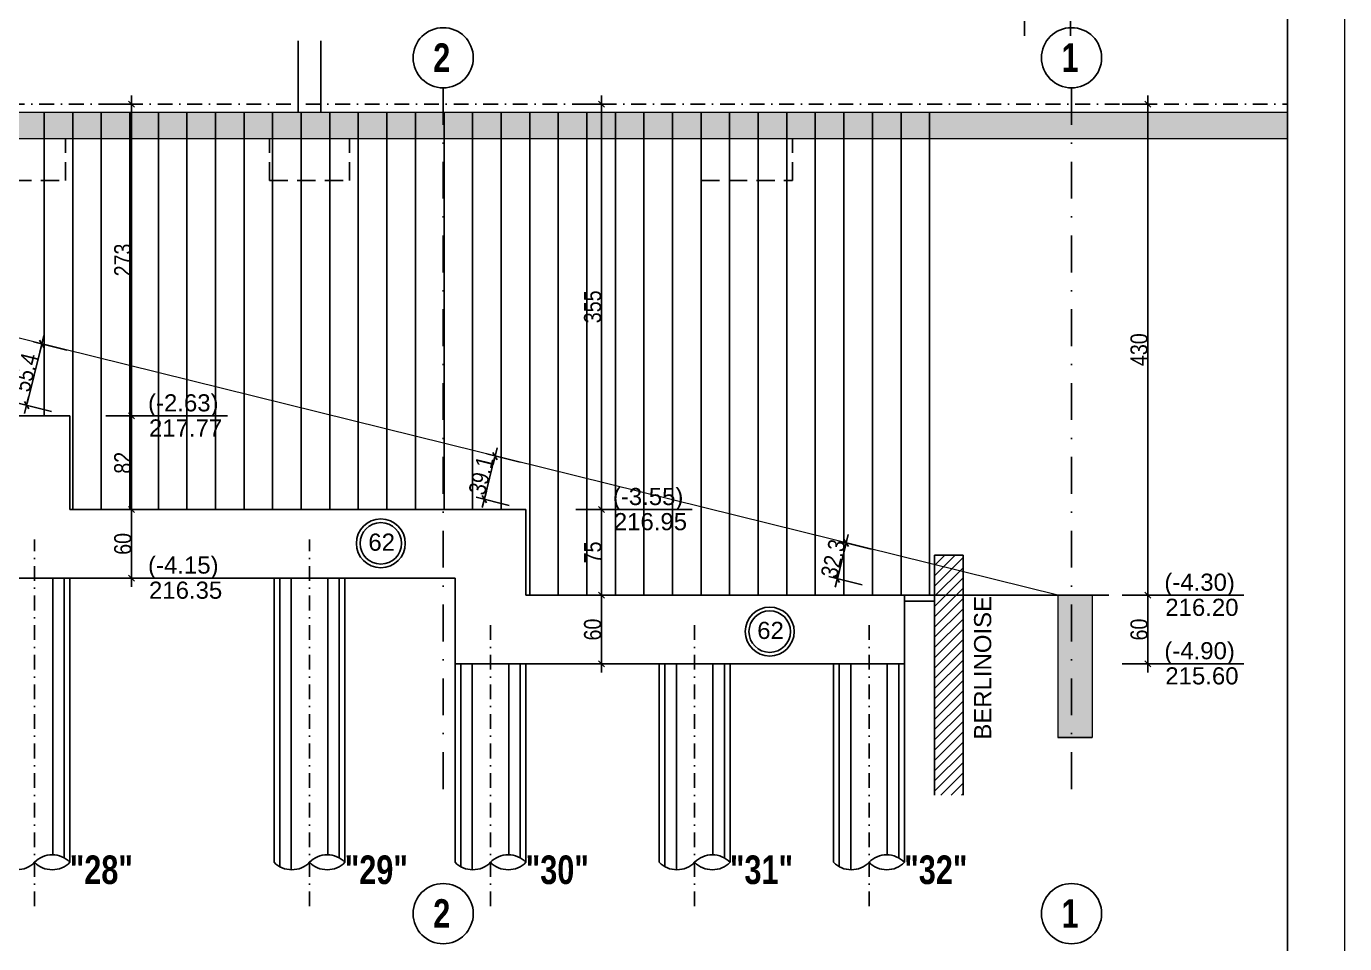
# Model space of a CAD drawing. Header units: centimetres. Extents: x 0 to 26456, y -12469 to -8269.
# Drawn here: x 25302 to 26456, y -10049 to -9246 of the extents above; entities that cross this region are included whole.
import ezdxf
from ezdxf.enums import TextEntityAlignment as Align

# ---------------------------------------------------------------- set-up
doc = ezdxf.new("R2010")
doc.units = ezdxf.units.CM
doc.header["$LTSCALE"] = 25.4
doc.header["$PDMODE"] = 1
doc.header["$PDSIZE"] = -2
doc.linetypes.add('CACHEX2', pattern=[19.05, 12.7, -6.35])
doc.linetypes.add('TIRETPTX2', pattern=[50.8, 25.4, -12.7, 0, -12.7])
for name, color, linetype in [('01_cote_gen', 4, 'Continuous'), ('01_linteaux', 2, 'Continuous'), ('01_poch_murs', 253, 'Continuous'), ('01_resv', 32, 'Continuous'), ('01_texte', 230, 'Continuous'), ('AA_COTES', 2, 'Continuous')]:
    doc.layers.add(name, color=color, linetype=linetype)
doc.layers.add('01_murs_coup', color=5, linetype='Continuous', lineweight=60)
doc.styles.add('impact', font='impact.ttf')
doc.styles.add('MATTE_TXT', font='arial.ttf')
doc.styles.add('STYLE2', font='ARIALN.TTF')
doc.dimstyles.new('JB50', dxfattribs={"dimscale": 0.1, "dimtxt": 150, "dimasz": 15, "dimexe": 0.1, "dimexo": 0.1, "dimgap": 0.09, "dimtad": 1, "dimdec": 1, "dimdsep": 46, "dimtxsty": 'STYLE2', "dimblk1": 'BOND_G', "dimblk2": 'BOND_D', "dimsah": 1, "dimcen": 1.5, "dimdle": 0.01, "dimse1": 1, "dimse2": 1, "dimclrd": 4, "dimclre": 2, "dimclrt": 6, "dimazin": 2, "dimtfac": 2.333333, "dimtdec": 1, "dimtix": 1, "dimtmove": 2, "dimatfit": 3, "dimldrblk": 'BOND_G', "dimfxl": 1, "dimtolj": 1, "dimtzin": 0, "dimarcsym": 0})

# ---------------------------------------------------------------- blocks, each defined once
blk = doc.blocks.new('BOND_G')
at = {"layer": 'AA_COTES', "color": 0}
for p, q in [((0, -5), (0, 15)), ((5, 0), (-5, 0)), ((1.77, 1.77), (-1.77, -1.77))]:
    blk.add_line(p, q, dxfattribs=at)
blk = doc.blocks.new('BOND_D')
at = {"layer": 'AA_COTES', "color": 0}
for p, q in [((5, 0), (-5, 0)), ((-1.77, -1.77), (1.77, 1.77)), ((0, 5), (0, -15))]:
    blk.add_line(p, q, dxfattribs=at)
blk = doc.blocks.new('*D146')
at = {"layer": '01_cote_gen', "color": 4, "lineweight": -2, "ltscale": 3, "transparency": 16777216}
blk.add_line((25805.5, -9670.9), (25805.5, -9742.9), dxfattribs=at)
at = {"layer": 'Defpoints', "color": 0, "ltscale": 3, "transparency": 16777216}
for p in [(25739.4, -9669.4), (25799.6, -9744.4), (25805.5, -9744.4)]:
    blk.add_point(p, dxfattribs=at)
at = {"layer": '01_cote_gen', "color": 4, "lineweight": -2, "ltscale": 3, "transparency": 16777216, "xscale": 1.5, "yscale": 1.5, "zscale": 1.5}
for name, p, rotation in [('BOND_G', (25805.5, -9669.4), 90), ('BOND_D', (25805.5, -9744.4), 270)]:
    blk.add_blockref(name, p, dxfattribs=dict(at, rotation=rotation))
at = {"layer": '01_cote_gen', "color": 6, "ltscale": 3, "transparency": 16777216, "insert": (25797.9, -9706.9), "char_height": 15, "attachment_point": 5, "rotation": 90, "style": 'STYLE2'}
blk.add_mtext('\\A1;75', dxfattribs=at)
blk = doc.blocks.new('*D147')
at = {"layer": '01_cote_gen', "color": 4, "lineweight": -2, "ltscale": 3, "transparency": 16777216}
blk.add_line((26283.8, -9315.9), (26283.8, -9742.9), dxfattribs=at)
at = {"layer": 'Defpoints', "color": 0, "ltscale": 3, "transparency": 16777216}
for p in [(26133.1, -9314.4), (26070.7, -9744.4), (26283.8, -9744.4)]:
    blk.add_point(p, dxfattribs=at)
at = {"layer": '01_cote_gen', "color": 4, "lineweight": -2, "ltscale": 3, "transparency": 16777216, "xscale": 1.5, "yscale": 1.5, "zscale": 1.5}
for name, p, rotation in [('BOND_G', (26283.8, -9314.4), 90), ('BOND_D', (26283.8, -9744.4), 270)]:
    blk.add_blockref(name, p, dxfattribs=dict(at, rotation=rotation))
at = {"layer": '01_cote_gen', "color": 6, "ltscale": 3, "transparency": 16777216, "insert": (26276.1, -9529.4), "char_height": 15, "attachment_point": 5, "rotation": 90, "style": 'STYLE2'}
blk.add_mtext('\\A1;430', dxfattribs=at)
blk = doc.blocks.new('*D148')
at = {"layer": '01_cote_gen', "color": 4, "lineweight": -2, "ltscale": 3, "transparency": 16777216}
blk.add_line((26283.8, -9745.9), (26283.8, -9802.9), dxfattribs=at)
at = {"layer": 'Defpoints', "color": 0, "ltscale": 3, "transparency": 16777216}
for p in [(26261.3, -9744.4), (26070.7, -9804.4), (26283.8, -9804.4)]:
    blk.add_point(p, dxfattribs=at)
at = {"layer": '01_cote_gen', "color": 4, "lineweight": -2, "ltscale": 3, "transparency": 16777216, "xscale": 1.5, "yscale": 1.5, "zscale": 1.5}
for name, p, rotation in [('BOND_G', (26283.8, -9744.4), 90), ('BOND_D', (26283.8, -9804.4), 270)]:
    blk.add_blockref(name, p, dxfattribs=dict(at, rotation=rotation))
at = {"layer": '01_cote_gen', "color": 6, "ltscale": 3, "transparency": 16777216, "insert": (26276.1, -9774.4), "char_height": 15, "attachment_point": 5, "rotation": 90, "style": 'STYLE2'}
blk.add_mtext('\\A1;60', dxfattribs=at)
blk = doc.blocks.new('*D149')
at = {"layer": '01_cote_gen', "color": 4, "lineweight": -2, "ltscale": 3, "transparency": 16777216}
blk.add_line((25805.5, -9315.9), (25805.5, -9667.9), dxfattribs=at)
at = {"layer": 'Defpoints', "color": 0, "ltscale": 3, "transparency": 16777216}
for p in [(25735, -9314.4), (25746.2, -9669.4), (25805.5, -9669.4)]:
    blk.add_point(p, dxfattribs=at)
at = {"layer": '01_cote_gen', "color": 4, "lineweight": -2, "ltscale": 3, "transparency": 16777216, "xscale": 1.5, "yscale": 1.5, "zscale": 1.5}
for name, p, rotation in [('BOND_G', (25805.5, -9314.4), 90), ('BOND_D', (25805.5, -9669.4), 270)]:
    blk.add_blockref(name, p, dxfattribs=dict(at, rotation=rotation))
at = {"layer": '01_cote_gen', "color": 6, "ltscale": 3, "transparency": 16777216, "insert": (25797.8, -9491.9), "char_height": 15, "attachment_point": 5, "rotation": 90, "style": 'STYLE2'}
blk.add_mtext('\\A1;355', dxfattribs=at)
blk = doc.blocks.new('*D150')
at = {"layer": '01_cote_gen', "color": 4, "lineweight": -2, "ltscale": 3, "transparency": 16777216}
blk.add_line((25394.2, -9588.9), (25394.2, -9667.9), dxfattribs=at)
at = {"layer": 'Defpoints', "color": 0, "ltscale": 3, "transparency": 16777216}
for p in [(25340.3, -9587.4), (25375.5, -9669.4), (25394.2, -9669.4)]:
    blk.add_point(p, dxfattribs=at)
at = {"layer": '01_cote_gen', "color": 4, "lineweight": -2, "ltscale": 3, "transparency": 16777216, "xscale": 1.5, "yscale": 1.5, "zscale": 1.5}
for name, p, rotation in [('BOND_G', (25394.2, -9587.4), 90), ('BOND_D', (25394.2, -9669.4), 270)]:
    blk.add_blockref(name, p, dxfattribs=dict(at, rotation=rotation))
at = {"layer": '01_cote_gen', "color": 6, "ltscale": 3, "transparency": 16777216, "insert": (25386.6, -9628.4), "char_height": 15, "attachment_point": 5, "rotation": 90, "style": 'STYLE2'}
blk.add_mtext('\\A1;82', dxfattribs=at)
blk = doc.blocks.new('*D151')
at = {"layer": '01_cote_gen', "color": 4, "lineweight": -2, "ltscale": 3, "transparency": 16777216}
blk.add_line((25394.2, -9315.9), (25394.2, -9585.9), dxfattribs=at)
at = {"layer": 'Defpoints', "color": 0, "ltscale": 3, "transparency": 16777216}
for p in [(25408, -9314.4), (25371.7, -9587.4), (25394.2, -9587.4)]:
    blk.add_point(p, dxfattribs=at)
at = {"layer": '01_cote_gen', "color": 4, "lineweight": -2, "ltscale": 3, "transparency": 16777216, "xscale": 1.5, "yscale": 1.5, "zscale": 1.5}
for name, p, rotation in [('BOND_G', (25394.2, -9314.4), 90), ('BOND_D', (25394.2, -9587.4), 270)]:
    blk.add_blockref(name, p, dxfattribs=dict(at, rotation=rotation))
at = {"layer": '01_cote_gen', "color": 6, "ltscale": 3, "transparency": 16777216, "insert": (25386.6, -9450.9), "char_height": 15, "attachment_point": 5, "rotation": 90, "style": 'STYLE2'}
blk.add_mtext('\\A1;273', dxfattribs=at)
blk = doc.blocks.new('*D155')
at = {"layer": '01_cote_gen', "color": 4, "lineweight": -2, "ltscale": 3, "transparency": 16777216}
blk.add_line((25394.2, -9670.9), (25394.2, -9727.9), dxfattribs=at)
at = {"layer": 'Defpoints', "color": 0, "ltscale": 3, "transparency": 16777216}
for p in [(25444.3, -9669.4), (25394.2, -9729.4), (25444.3, -9729.4)]:
    blk.add_point(p, dxfattribs=at)
at = {"layer": '01_cote_gen', "color": 4, "lineweight": -2, "ltscale": 3, "transparency": 16777216, "xscale": 1.5, "yscale": 1.5, "zscale": 1.5}
for name, p, rotation in [('BOND_G', (25394.2, -9669.4), 90), ('BOND_D', (25394.2, -9729.4), 270)]:
    blk.add_blockref(name, p, dxfattribs=dict(at, rotation=rotation))
at = {"layer": '01_cote_gen', "color": 6, "ltscale": 3, "transparency": 16777216, "insert": (25386.6, -9699.4), "char_height": 15, "attachment_point": 5, "rotation": 90, "style": 'STYLE2'}
blk.add_mtext('\\A1;60', dxfattribs=at)
blk = doc.blocks.new('*D156')
at = {"layer": '01_cote_gen', "color": 4, "lineweight": -2, "ltscale": 3, "transparency": 16777216}
blk.add_line((25805.5, -9745.9), (25805.5, -9802.9), dxfattribs=at)
at = {"layer": 'Defpoints', "color": 0, "ltscale": 3, "transparency": 16777216}
for p in [(25813, -9744.4), (25805.5, -9804.4), (25821.8, -9804.4)]:
    blk.add_point(p, dxfattribs=at)
at = {"layer": '01_cote_gen', "color": 4, "lineweight": -2, "ltscale": 3, "transparency": 16777216, "xscale": 1.5, "yscale": 1.5, "zscale": 1.5}
for name, p, rotation in [('BOND_G', (25805.5, -9744.4), 90), ('BOND_D', (25805.5, -9804.4), 270)]:
    blk.add_blockref(name, p, dxfattribs=dict(at, rotation=rotation))
at = {"layer": '01_cote_gen', "color": 6, "ltscale": 3, "transparency": 16777216, "insert": (25797.8, -9774.4), "char_height": 15, "attachment_point": 5, "rotation": 90, "style": 'STYLE2'}
blk.add_mtext('\\A1;60', dxfattribs=at)
blk = doc.blocks.new('*D210')
at = {"layer": '01_cote_gen', "color": 4, "lineweight": -2, "ltscale": 3, "transparency": 16777216}
blk.add_line((25302.7, -9576.6), (25315.3, -9525.7), dxfattribs=at)
at = {"layer": 'Defpoints', "color": 0, "ltscale": 3, "transparency": 16777216}
for p in [(25315.6, -9524.3), (25353.6, -9533.7), (25340.3, -9587.4)]:
    blk.add_point(p, dxfattribs=at)
at = {"layer": '01_cote_gen', "color": 4, "lineweight": -2, "ltscale": 3, "transparency": 16777216, "xscale": 1.5, "yscale": 1.5, "zscale": 1.5}
for name, p, rotation in [('BOND_D', (25315.6, -9524.3), 76.09756538241885), ('BOND_G', (25302.3, -9578), 256.0975653824188)]:
    blk.add_blockref(name, p, dxfattribs=dict(at, rotation=rotation))
at = {"layer": '01_cote_gen', "color": 6, "ltscale": 3, "transparency": 16777216, "insert": (25301.6, -9549.3), "char_height": 15, "attachment_point": 5, "rotation": 76.0976, "style": 'STYLE2'}
blk.add_mtext('\\A1;55.4', dxfattribs=at)
blk = doc.blocks.new('*D211')
at = {"layer": '01_cote_gen', "color": 4, "lineweight": -2, "ltscale": 3, "transparency": 16777216}
blk.add_line((25703.4, -9658.9), (25712, -9623.9), dxfattribs=at)
at = {"layer": 'Defpoints', "color": 0, "ltscale": 3, "transparency": 16777216}
for p in [(25712.4, -9622.5), (25748.8, -9631.5), (25739.4, -9669.4)]:
    blk.add_point(p, dxfattribs=at)
at = {"layer": '01_cote_gen', "color": 4, "lineweight": -2, "ltscale": 3, "transparency": 16777216, "xscale": 1.5, "yscale": 1.5, "zscale": 1.5}
for name, p, rotation in [('BOND_D', (25712.4, -9622.5), 76.09756538241588), ('BOND_G', (25703, -9660.4), 256.0975653824158)]:
    blk.add_blockref(name, p, dxfattribs=dict(at, rotation=rotation))
at = {"layer": '01_cote_gen', "color": 6, "ltscale": 3, "transparency": 16777216, "insert": (25700.2, -9639.6), "char_height": 15, "attachment_point": 5, "rotation": 76.0976, "style": 'STYLE2'}
blk.add_mtext('\\A1;39.1', dxfattribs=at)
blk = doc.blocks.new('*D212')
at = {"layer": '01_cote_gen', "color": 4, "lineweight": -2, "ltscale": 3, "transparency": 16777216}
blk.add_line((26012.3, -9728.4), (26019.3, -9700), dxfattribs=at)
at = {"layer": 'Defpoints', "color": 0, "ltscale": 3, "transparency": 16777216}
for p in [(26019.7, -9698.5), (26078.4, -9713.1), (26070.7, -9744.4)]:
    blk.add_point(p, dxfattribs=at)
at = {"layer": '01_cote_gen', "color": 4, "lineweight": -2, "ltscale": 3, "transparency": 16777216, "xscale": 1.5, "yscale": 1.5, "zscale": 1.5}
for name, p, rotation in [('BOND_D', (26019.7, -9698.5), 76.0975653824158), ('BOND_G', (26011.9, -9729.9), 256.0975653824158)]:
    blk.add_blockref(name, p, dxfattribs=dict(at, rotation=rotation))
at = {"layer": '01_cote_gen', "color": 6, "ltscale": 3, "transparency": 16777216, "insert": (26008.4, -9712.4), "char_height": 15, "attachment_point": 5, "rotation": 76.0976, "style": 'STYLE2'}
blk.add_mtext('\\A1;32.3', dxfattribs=at)

msp = doc.modelspace()

# ---------------------------------------------------------------- hatches: boundary and pattern name
at = {"layer": '01_poch_murs', "ltscale": 3}
h = msp.add_hatch(color=256, dxfattribs=at)
h.dxf.hatch_style = 1
h.paths.add_polyline_path([(24898.97, -9326.08), (24878.97, -9326.08), (24878.97, -9321.41), (24842.68, -9321.41), (24842.68, -9344.41), (24827.42, -9344.41), (24827.42, -9381.41), (24897.42, -9381.41), (24897.42, -9344.41), (24942.68, -9344.41), (24942.68, -9321.41), (24898.97, -9321.41)])
h.paths.add_polyline_path([(24842.68, -9321.41), (24792.68, -9321.41), (24792.68, -9344.41), (24842.68, -9344.41)])
h.paths.add_polyline_path([(24792.68, -9321.41), (24742.68, -9321.41), (24742.68, -9344.41), (24792.68, -9344.41)])
h.paths.add_polyline_path([(24742.68, -9321.41), (24692.68, -9321.41), (24692.68, -9344.41), (24742.68, -9344.41)])
h.paths.add_polyline_path([(24692.68, -9321.41), (24673.55, -9321.41), (24673.55, -9344.41), (24692.68, -9344.41)])
h.paths.add_polyline_path([(24992.68, -9321.41), (24942.68, -9321.41), (24942.68, -9344.41), (24992.68, -9344.41)])
h.paths.add_polyline_path([(25042.68, -9321.41), (24992.68, -9321.41), (24992.68, -9344.41), (25011.97, -9344.41), (25011.97, -9587.41), (25027.97, -9587.41), (25027.97, -9344.41), (25042.68, -9344.41)])
h.paths.add_polyline_path([(25092.68, -9321.41), (25042.68, -9321.41), (25042.68, -9344.41), (25092.68, -9344.41)])
h.paths.add_polyline_path([(25142.68, -9321.41), (25092.68, -9321.41), (25092.68, -9344.41), (25142.68, -9344.41)])
h.paths.add_polyline_path([(25192.68, -9321.41), (25142.68, -9321.41), (25142.68, -9344.41), (25192.68, -9344.41)])
h.paths.add_polyline_path([(25242.68, -9321.41), (25192.68, -9321.41), (25192.68, -9344.41), (25242.68, -9344.41)])
h.paths.add_polyline_path([(25292.68, -9321.41), (25242.68, -9321.41), (25242.68, -9344.41), (25292.68, -9344.41)])
h.paths.add_polyline_path([(25342.68, -9321.41), (25292.68, -9321.41), (25292.68, -9344.41), (25342.68, -9344.41)])
h.paths.add_polyline_path([(25392.68, -9321.41), (25342.68, -9321.41), (25342.68, -9344.41), (25392.68, -9344.41)])
h.paths.add_polyline_path([(25442.68, -9321.41), (25392.68, -9321.41), (25392.68, -9344.41), (25442.68, -9344.41)])
h.paths.add_polyline_path([(25492.68, -9321.41), (25442.68, -9321.41), (25442.68, -9344.41), (25492.68, -9344.41)])
h.paths.add_polyline_path([(25542.68, -9321.41), (25492.68, -9321.41), (25492.68, -9344.41), (25542.68, -9344.41)])
h.paths.add_polyline_path([(25592.68, -9321.41), (25542.68, -9321.41), (25542.68, -9344.41), (25592.68, -9344.41)])
h.paths.add_polyline_path([(25642.68, -9321.41), (25592.68, -9321.41), (25592.68, -9344.41), (25642.68, -9344.41)])
h.paths.add_polyline_path([(25692.68, -9321.41), (25642.68, -9321.41), (25642.68, -9344.41), (25692.68, -9344.41)])
h.paths.add_polyline_path([(25742.68, -9321.41), (25692.68, -9321.41), (25692.68, -9344.41), (25742.68, -9344.41)])
h.paths.add_polyline_path([(25792.68, -9321.41), (25742.68, -9321.41), (25742.68, -9344.41), (25792.68, -9344.41)])
h.paths.add_polyline_path([(25842.68, -9321.41), (25792.68, -9321.41), (25792.68, -9344.41), (25842.68, -9344.41)])
h.paths.add_polyline_path([(25892.68, -9321.41), (25842.68, -9321.41), (25842.68, -9344.41), (25892.68, -9344.41)])
h.paths.add_polyline_path([(25942.68, -9321.41), (25892.68, -9321.41), (25892.68, -9344.41), (25942.68, -9344.41)])
h.paths.add_polyline_path([(25992.68, -9321.41), (25942.68, -9321.41), (25942.68, -9344.41), (25992.68, -9344.41)])
h.paths.add_polyline_path([(26042.68, -9321.41), (25992.68, -9321.41), (25992.68, -9344.41), (26042.68, -9344.41)])
h.paths.add_polyline_path([(26092.68, -9321.41), (26042.68, -9321.41), (26042.68, -9344.41), (26092.68, -9344.41)])
h.paths.add_polyline_path([(26405.97, -9321.41), (26092.68, -9321.41), (26092.68, -9344.41), (26405.97, -9344.41)])
at = {"layer": '01_poch_murs', "ltscale": 5}
h = msp.add_hatch(dxfattribs=at)
h.set_pattern_fill('ANSI31', color=256, scale=2)
h.set_pattern_definition([(45, (302.8245, 543.2514), (-4.490128, 4.490128), [])])
h.paths.add_polyline_path([(26121.97, -9723.87), (26096.97, -9717.68), (26096.97, -9919.3), (26121.97, -9919.3)])
h.paths.add_polyline_path([(26121.97, -9709.2), (26096.97, -9709.2), (26096.97, -9717.68), (26121.97, -9723.87)])
at = {"layer": '01_poch_murs', "ltscale": 3}
h = msp.add_hatch(color=256, dxfattribs=at)
h.dxf.hatch_style = 1
h.paths.add_polyline_path([(26234.97, -9744.41), (26204.97, -9744.41), (26204.97, -9868.95), (26234.97, -9868.95)])

# ---------------------------------------------------------------- linework, layer by layer
at = {"layer": '01_linteaux', "linetype": 'TIRETPTX2', "ltscale": 0.02}
for p, q in [((26175.9, -9254.68), (26175.9, -8910.13)), ((26215.9, -9254.68), (26215.9, -8910.13)), ((24898.97, -9314.41), (26405.97, -9314.41)), ((25309.27, -10016.67), (25309.27, -9695.66)), ((25549.97, -10016.67), (25549.97, -9695.66)), ((25708.37, -10016.67), (25708.37, -9770.66)), ((25887.07, -10016.67), (25887.07, -9770.66)), ((26039.67, -10016.67), (26039.67, -9770.66))]:
    msp.add_line(p, q, dxfattribs=at)
at = {"layer": '01_linteaux'}
for p, q in [((25539.97, -9258.91), (25539.97, -9321.41)), ((25559.97, -9258.91), (25559.97, -9321.41)), ((24782.67, -9587.41), (25340.27, -9587.41)), ((25340.27, -9669.41), (25340.27, -9587.41)), ((25340.27, -9669.41), (25739.37, -9669.41)), ((25739.37, -9744.41), (25739.37, -9669.41)), ((26096.97, -9709.2), (26096.97, -9919.3)), ((26096.97, -9709.2), (26121.97, -9709.2)), ((26121.97, -9709.2), (26121.97, -9919.3)), ((25278.27, -9729.41), (25677.37, -9729.41)), ((25340.27, -9978.14), (25340.27, -9729.41)), ((25518.97, -9978.14), (25518.97, -9729.41)), ((25580.97, -9978.14), (25580.97, -9729.41)), ((25677.37, -9804.41), (25677.37, -9729.41)), ((25739.37, -9744.41), (26096.97, -9744.41)), ((26070.67, -9804.41), (26070.67, -9744.41)), ((26070.67, -9749.41), (26096.97, -9749.41)), ((25677.37, -9978.14), (25677.37, -9804.41)), ((25677.37, -9804.41), (26070.67, -9804.41)), ((25739.37, -9978.14), (25739.37, -9804.41)), ((25856.07, -9978.14), (25856.07, -9804.41)), ((25918.07, -9978.14), (25918.07, -9804.41)), ((26008.67, -9978.14), (26008.67, -9804.41)), ((26070.67, -9978.14), (26070.67, -9804.41))]:
    msp.add_line(p, q, dxfattribs=at)
at = {"layer": '01_linteaux', "linetype": 'TIRETPTX2', "ltscale": 0.05}
for p, q in [((25666.97, -9300.21), (25666.97, -9919.3)), ((26216.97, -9300.21), (26216.97, -9919.3))]:
    msp.add_line(p, q, dxfattribs=at)
at = {"layer": '01_linteaux', "linetype": 'CACHEX2', "ltscale": 0.05}
for p, q in [((25336.27, -9381.41), (25336.27, -9344.41)), ((25514.97, -9381.41), (25514.97, -9344.41)), ((25584.97, -9381.41), (25584.97, -9344.41)), ((25892.68, -9381.41), (25892.68, -9344.41)), ((25972.68, -9381.41), (25972.68, -9344.41)), ((25266.27, -9381.41), (25336.27, -9381.41)), ((25514.97, -9381.41), (25584.97, -9381.41)), ((25892.68, -9381.41), (25972.68, -9381.41))]:
    msp.add_line(p, q, dxfattribs=at)
at = {"layer": '01_linteaux'}
for centre, start, end in [((25293.77, -9963.07), 224.19387, 315.80613), ((25324.77, -9993.21), 44.19387, 135.80613), ((25324.77, -9963.07), 224.19387, 315.80613), ((25534.47, -9963.07), 224.19387, 315.80613), ((25565.47, -9993.21), 44.19387, 135.80613), ((25565.47, -9963.07), 224.19387, 315.80613), ((25692.87, -9963.07), 224.19387, 315.80613), ((25723.87, -9993.21), 44.19387, 135.80613), ((25723.87, -9963.07), 224.19387, 315.80613), ((25871.57, -9963.07), 224.19387, 315.80613), ((25902.57, -9993.21), 44.19387, 135.80613), ((25902.57, -9963.07), 224.19387, 315.80613), ((26024.17, -9963.07), 224.19387, 315.80613), ((26055.17, -9993.21), 44.19387, 135.80613), ((26055.17, -9963.07), 224.19387, 315.80613)]:
    msp.add_arc(centre, 21.62, start, end, dxfattribs=at)
at = {"layer": '01_murs_coup', "linetype": 'Continuous', "lineweight": 5}
for p, q in [((26455.97, -8269.29), (26455.97, -10984.29)), ((24898.69, -9321.41), (26405.97, -9321.41)), ((25027.97, -9344.41), (26405.97, -9344.41)), ((26204.97, -9744.41), (25146.47, -9482.41)), ((26204.97, -9744.41), (26204.97, -9868.95)), ((26204.97, -9744.41), (26234.97, -9744.41)), ((26234.97, -9744.41), (26234.97, -9868.95))]:
    msp.add_line(p, q, dxfattribs=at)
at = {"layer": '01_poch_murs', "ltscale": 3}
for p, q in [((25317.68, -9321.41), (25317.68, -9587.41)), ((25342.68, -9321.41), (25342.68, -9669.41)), ((25367.68, -9321.41), (25367.68, -9669.41)), ((25392.68, -9321.41), (25392.68, -9669.41)), ((25392.68, -9321.41), (25392.68, -9669.41)), ((25417.68, -9321.41), (25417.68, -9669.41)), ((25442.68, -9321.41), (25442.68, -9669.41)), ((25467.68, -9321.41), (25467.68, -9669.41)), ((25492.68, -9321.41), (25492.68, -9669.41)), ((25517.68, -9321.41), (25517.68, -9669.41)), ((25542.68, -9321.41), (25542.68, -9669.41)), ((25567.68, -9321.41), (25567.68, -9669.41)), ((25592.68, -9321.41), (25592.68, -9669.41)), ((25617.68, -9321.41), (25617.68, -9669.41)), ((25642.68, -9321.41), (25642.68, -9669.41)), ((25667.68, -9321.41), (25667.68, -9669.41)), ((25692.68, -9321.41), (25692.68, -9669.41)), ((25717.68, -9321.41), (25717.68, -9669.41)), ((25742.68, -9321.41), (25742.68, -9744.41)), ((25767.68, -9321.41), (25767.68, -9744.41)), ((25792.68, -9321.41), (25792.68, -9744.41)), ((25817.68, -9321.41), (25817.68, -9744.41)), ((25842.68, -9321.41), (25842.68, -9744.41)), ((25867.68, -9321.41), (25867.68, -9744.41)), ((25892.68, -9321.41), (25892.68, -9744.41)), ((25917.68, -9321.41), (25917.68, -9744.41)), ((25942.68, -9321.41), (25942.68, -9744.41)), ((25967.68, -9321.41), (25967.68, -9744.41)), ((25992.68, -9321.41), (25992.68, -9744.41)), ((26017.68, -9321.41), (26017.68, -9744.41)), ((26042.68, -9321.41), (26042.68, -9744.41)), ((26067.68, -9321.41), (26067.68, -9744.41)), ((26092.68, -9321.41), (26092.68, -9744.41)), ((26204.97, -9868.95), (26234.97, -9868.95))]:
    msp.add_line(p, q, dxfattribs=at)
at = {"layer": '01_poch_murs'}
for p, q in [((25325.27, -9729.41), (25325.27, -9971.6)), ((25335.27, -9729.41), (25335.27, -9974.31)), ((25523.97, -9981.97), (25523.97, -9729.41)), ((25533.97, -9984.68), (25533.97, -9729.41)), ((25565.97, -9729.41), (25565.97, -9971.6)), ((25575.97, -9729.41), (25575.97, -9974.31)), ((25682.37, -9981.97), (25682.37, -9804.41)), ((25692.37, -9984.68), (25692.37, -9804.41)), ((25724.37, -9804.41), (25724.37, -9971.6)), ((25734.37, -9804.41), (25734.37, -9974.31)), ((25861.07, -9981.97), (25861.07, -9804.41)), ((25871.07, -9984.68), (25871.07, -9804.41)), ((25903.07, -9804.41), (25903.07, -9971.6)), ((25913.07, -9804.41), (25913.07, -9974.31)), ((26013.67, -9981.97), (26013.67, -9804.41)), ((26023.67, -9984.68), (26023.67, -9804.41)), ((26055.67, -9804.41), (26055.67, -9971.6)), ((26065.67, -9804.41), (26065.67, -9974.31))]:
    msp.add_line(p, q, dxfattribs=at)
at = {"layer": '01_resv', "ltscale": 3}
msp.add_line((26092.68, -9744.41), (26249.66, -9744.41), dxfattribs=at)
at = {"layer": '01_texte'}
for p, q in [((26405.97, -10984.29), (26405.97, -8319.29)), ((25478.14, -9587.41), (25401.73, -9587.41)), ((25884.99, -9669.41), (25808.58, -9669.41)), ((26367.69, -9744.41), (26291.28, -9744.41)), ((26367.69, -9804.41), (26291.28, -9804.41))]:
    msp.add_line(p, q, dxfattribs=at)
for centre, radius in [((25666.97, -9273.87), 26.34), ((26216.97, -9273.87), 26.34), ((25612.39, -9698.93), 21.4), ((25612.39, -9698.93), 18.16), ((25952.77, -9776.19), 21.4), ((25952.77, -9776.19), 18.16), ((25666.97, -10023.05), 26.34), ((26216.97, -10023.05), 26.34)]:
    msp.add_circle(centre, radius, dxfattribs=at)

# ---------------------------------------------------------------- texts
for s, height, rotation, style, p in [('2', 25, 0, 'impact', (25658.22, -9286.26)), ('1', 25, 0, 'impact', (26208.22, -9286.26)), ('BERLINOISE', 15, 90, 'MATTE_TXT', (26146.62, -9870.76)), ('2', 25, 0, 'impact', (25658.22, -10035.44)), ('1', 25, 0, 'impact', (26208.22, -10035.44))]:
    msp.add_text(s, height=height, rotation=rotation, dxfattribs=dict(at, style=style)).set_placement(p)
at = {"layer": '01_texte', "style": 'MATTE_TXT'}
for s, p in [('(-2.63)', (25408.63, -9583.43)), ('217.77', (25409.48, -9605.42)), ('(-3.55)', (25815.48, -9665.43)), ('216.95', (25816.32, -9687.42)), ('62', (25601.46, -9705.38)), ('(-4.15)', (25408.63, -9725.43)), ('(-4.30)', (26298.18, -9740.43)), ('216.35', (25409.48, -9747.42)), ('216.20', (26299.02, -9762.42)), ('62', (25941.84, -9782.64)), ('(-4.90)', (26298.18, -9800.43)), ('215.60', (26299.02, -9822.42))]:
    msp.add_text(s, height=15, dxfattribs=at).set_placement(p)
at = {"layer": '01_texte', "style": 'impact'}
for s, p in [('"28"', (25367.73, -10004.65)), ('"29"', (25608.43, -10004.65)), ('"30"', (25766.83, -10004.65)), ('"31"', (25945.53, -10004.65)), ('"32"', (26098.13, -10004.65))]:
    msp.add_text(s, height=25, rotation=0, dxfattribs=at).set_placement(p, align=Align.BOTTOM_CENTER)

# ---------------------------------------------------------------- dimensions: what is measured, and where the dimension line sits
at = {"layer": '01_cote_gen', "ltscale": 3}
for base, p1, p2, picture, middle in [((25394.23, -9587.41), (25408.02, -9314.41), (25371.73, -9587.41), '*D151', (25386.56, -9450.91)), ((25805.51, -9669.41), (25734.97, -9314.41), (25746.17, -9669.41), '*D149', (25797.84, -9491.91)), ((26283.78, -9744.41), (26133.06, -9314.41), (26070.67, -9744.41), '*D147', (26276.11, -9529.41)), ((25394.23, -9669.41), (25340.27, -9587.41), (25375.51, -9669.41), '*D150', (25386.56, -9628.41)), ((25394.23, -9729.41), (25444.32, -9669.41), (25444.32, -9729.41), '*D155', (25386.56, -9699.41)), ((25805.51, -9744.41), (25739.37, -9669.41), (25799.6, -9744.41), '*D146', (25797.87, -9706.91)), ((25805.51, -9804.41), (25813.01, -9744.41), (25821.78, -9804.41), '*D156', (25797.84, -9774.41)), ((26283.78, -9804.41), (26261.28, -9744.41), (26070.67, -9804.41), '*D148', (26276.11, -9774.41))]:
    dim = msp.add_linear_dim(base=base, p1=p1, p2=p2, angle=90, dimstyle='JB50', dxfattribs=at)
    dim.commit()
    dim.dimension.update_dxf_attribs({"geometry": picture, "text_midpoint": middle})
for p1, p2, distance, picture, middle in [((25340.27, -9587.41), (25353.58, -9533.67), 39.09, '*D210', (25301.56, -9549.31)), ((25739.37, -9669.41), (25748.76, -9631.49), 37.48, '*D211', (25700.24, -9639.6)), ((26070.67, -9744.41), (26078.43, -9713.09), 60.52, '*D212', (26008.36, -9712.37))]:
    dim = msp.add_aligned_dim(p1=p1, p2=p2, distance=distance, dimstyle='JB50', dxfattribs=at)
    dim.commit()
    dim.dimension.update_dxf_attribs({"geometry": picture, "text_midpoint": middle})

doc.saveas('drawing.dxf')
